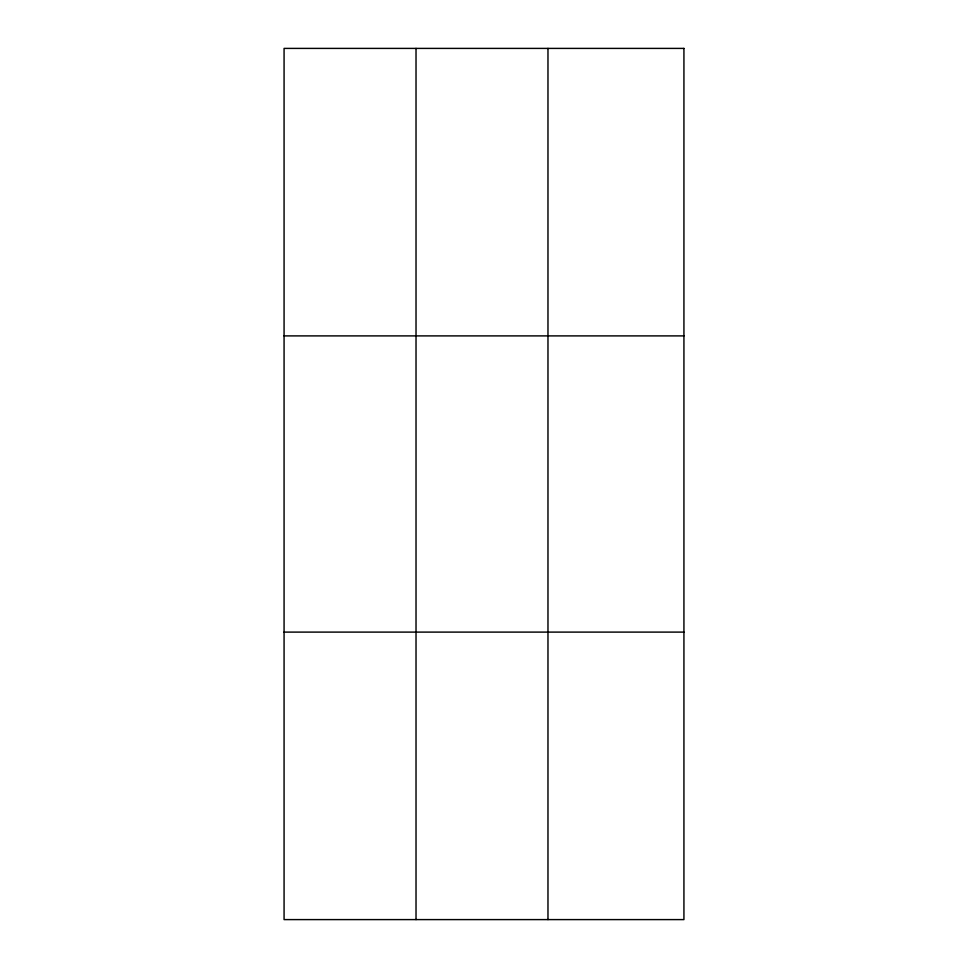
<?xml version="1.0" encoding="UTF-8"?>
<svg xmlns="http://www.w3.org/2000/svg" width="968" height="968" viewBox="0 0 968 968"><rect width="100%" height="100%" fill="white"/><g stroke="black" fill="none" stroke-linecap="round" stroke-linejoin="round"><path stroke-width="1.45" d="M416.022 919.6L416.022 48.4M547.973 919.6L547.973 48.4M284.072 335.896L683.928 335.896M284.072 632.104L683.928 632.104M683.928 48.4L683.928 919.6L284.072 919.6L284.072 48.4L683.928 48.4"/></g></svg>
